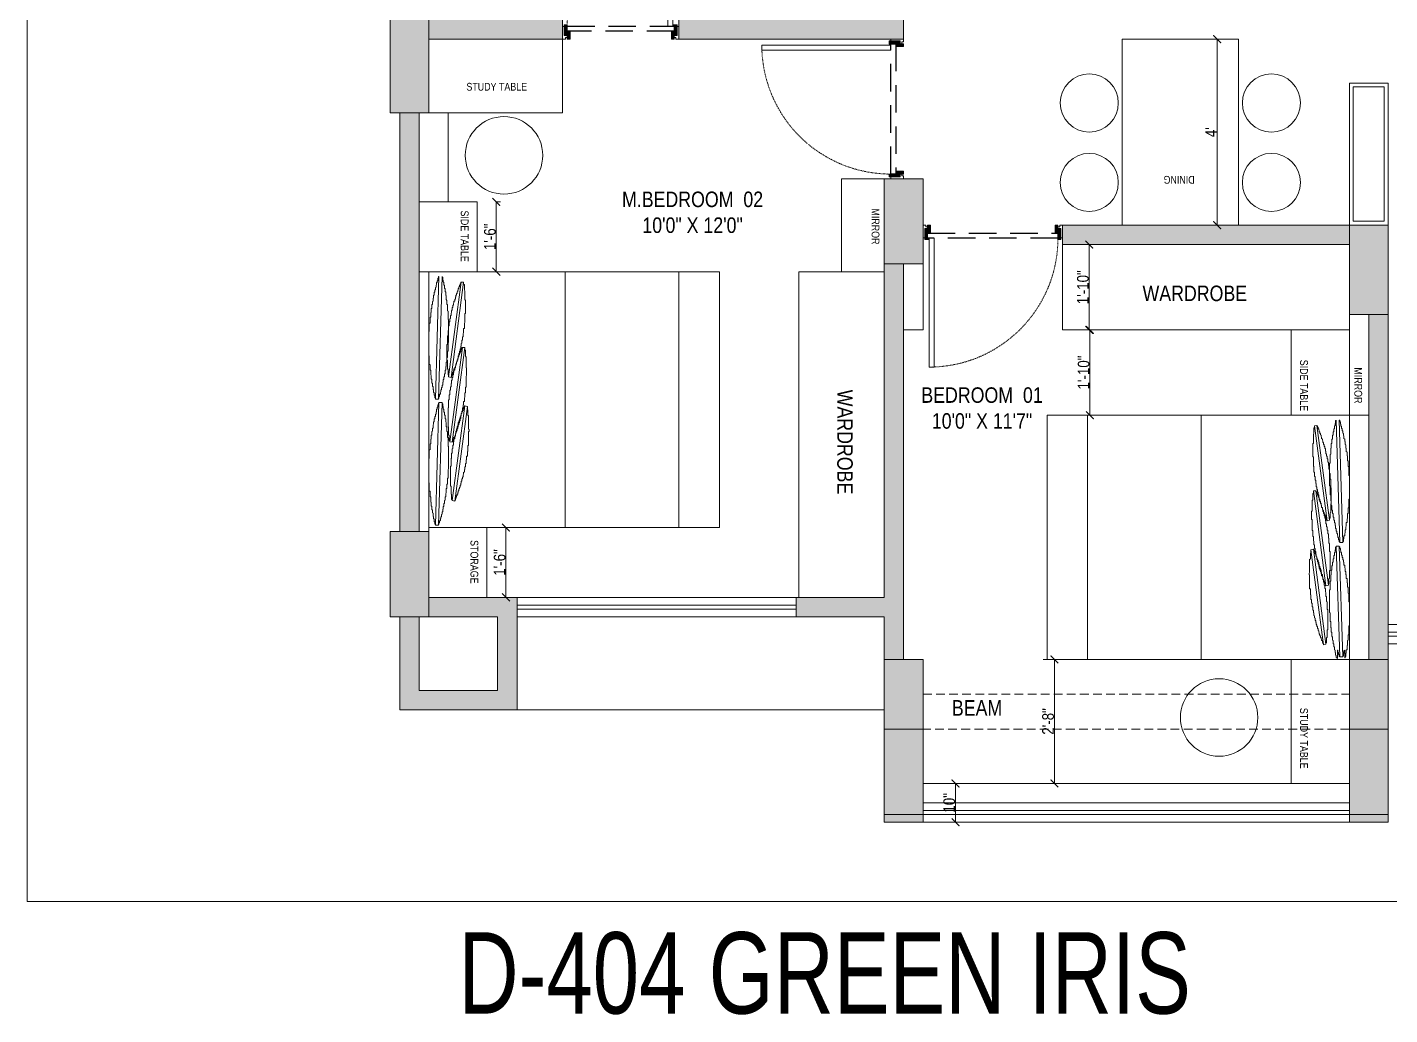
# Model space of a CAD drawing. Header units: inches. Extents: x 5190 to 13977, y 21300 to 43633.
# Drawn here: x 7759.5 to 8111, y 21648.8 to 21903.5 of the extents above; entities that cross this region are included whole.
import ezdxf

# ---------------------------------------------------------------- set-up
doc = ezdxf.new("R2010")
doc.units = ezdxf.units.IN
doc.header["$LTSCALE"] = 3
doc.header["$MEASUREMENT"] = 0
for name, pattern in [('CENTER', [2, 1.25, -0.25, 0.25, -0.25]), ('DASHED2', [0.375, 0.25, -0.125]), ('DOT2', [0.125, 0, -0.125]), ('HIDDEN', [0.375, 0.25, -0.125])]:
    doc.linetypes.add(name, pattern=pattern)
for name, color, linetype, lineweight in [('A_DOOR', 135, 'Continuous', 18), ('A_DOTTED LINE', 253, 'HIDDEN', 15), ('A_FURNITURE', 251, 'Continuous', 9), ('A_TEXT', 7, 'Continuous', 18), ('A_WALL HATCH', 8, 'Continuous', 15), ('FUR', 47, 'Continuous', 15), ('GLINE', 7, 'Continuous', 20), ('tex', 7, 'Continuous', 20)]:
    doc.layers.add(name, color=color, linetype=linetype, lineweight=lineweight)
doc.styles.add('ARIAL', font='ARIALN.TTF')
doc.styles.add('style1', font='swisscl.ttf', dxfattribs={"height": 4})
doc.dimstyles.get("Standard").update_dxf_attribs({"dimtxt": 3, "dimasz": 2, "dimexe": 0.18, "dimexo": 6, "dimgap": 0.09, "dimtad": 1, "dimdec": 1, "dimzin": 0, "dimdsep": 46, "dimlunit": 4, "dimtxsty": 'ARIAL', "dimblk": 'ARCHTICK', "dimcen": 0.09, "dimclrd": 251, "dimclre": 251, "dimadec": 0, "dimazin": 0, "dimtfac": 1, "dimtdec": 1, "dimtofl": 0, "dimtmove": 0, "dimatfit": 3, "dimfxl": 1, "dimtolj": 1, "dimtzin": 0, "dimlwd": 20, "dimlwe": 20, "dimarcsym": 0})

# ---------------------------------------------------------------- blocks, each defined once
blk = doc.blocks.new('A$C40209d2d')
at = {"layer": 'A_FURNITURE', "linetype": 'Continuous', "lineweight": 5}
for points in [[(0, 0), (0, 66), (75, 66), (75, 0)], [(39.8, 0), (39.8, 66), (10.46, 66), (10.46, 0)]]:
    blk.add_lwpolyline(points, close=True, dxfattribs=at)
for points in [[(70.03, 51.95), (70.03, 53.16), (70.21, 53.34), (70.21, 54.74), (70.33, 54.86), (70.33, 55.95), (70.51, 55.95), (70.51, 57.04), (70.63, 57.22), (70.63, 58.01), (70.82, 58.13), (70.82, 58.92), (71, 59.04), (71, 59.71), (71.12, 59.83), (71.12, 60.5), (71.3, 60.62), (71.3, 61.22), (71.42, 61.22), (71.42, 61.89), (71.6, 62.01), (71.6, 62.5), (71.73, 62.62), (71.73, 63.1), (71.91, 63.28), (71.91, 63.64), (72.03, 63.64), (72.03, 64.12), (72.21, 64.3), (72.21, 64.73), (72.39, 64.73), (72.39, 65.21), (72.51, 65.33)], [(71.6, 33.76), (72.51, 65.33), (73.3, 65.33)], [(73.3, 65.33), (72.39, 33.76), (72.39, 33.76)], [(73.3, 65.33), (73.3, 65.21), (73.48, 65.03), (73.48, 64.61), (73.61, 64.42), (73.61, 63.82), (73.79, 63.64), (73.79, 63.1), (73.91, 63.1), (73.91, 62.31), (74.09, 62.19), (74.09, 61.4), (74.21, 61.4), (74.21, 60.5), (74.39, 60.5), (74.39, 59.4), (74.51, 59.4), (74.51, 58.13), (74.7, 58.01), (74.7, 56.62), (74.88, 56.62), (74.88, 54.43), (75, 54.25), (75, 48.19), (74.88, 48.19), (74.88, 47.28)], [(75, 66), (75, 0)], [(65.06, 34.73), (68.33, 59.22), (68.94, 59.04)], [(65.72, 50.67), (65.72, 50.98), (65.84, 50.98), (65.84, 51.64), (66.03, 51.76), (66.03, 52.25), (66.15, 52.37), (66.15, 52.86), (66.33, 53.04), (66.33, 53.46), (66.45, 53.46), (66.45, 53.95), (66.63, 54.13), (66.63, 54.55), (66.75, 54.55), (66.75, 55.04), (66.94, 55.04), (66.94, 55.52), (67.12, 55.65), (67.12, 55.95), (67.24, 56.13), (67.24, 56.43), (67.42, 56.62), (67.42, 56.92), (67.54, 56.92), (67.54, 57.34), (67.72, 57.34), (67.72, 57.65), (67.85, 57.83), (67.85, 58.13), (68.03, 58.13), (68.03, 58.62), (68.15, 58.62), (68.15, 58.92), (68.33, 58.92), (68.33, 59.22)], [(68.33, 43.09), (68.33, 42.49), (68.15, 42.31), (68.15, 41.7), (68.03, 41.7), (68.03, 41.09), (67.85, 41.09), (67.85, 40.61), (67.72, 40.43), (67.72, 40), (67.54, 39.82), (67.54, 39.52), (67.42, 39.34), (67.42, 38.91), (67.24, 38.91), (67.24, 38.43), (67.12, 38.43), (67.12, 37.94), (66.94, 37.94), (66.94, 37.52), (66.75, 37.33), (66.75, 37.03), (66.63, 37.03), (66.63, 36.55), (66.45, 36.55), (66.45, 36.24), (66.33, 36.12), (66.33, 35.76), (66.15, 35.76), (66.15, 35.33), (66.03, 35.33), (66.03, 35.03), (65.84, 34.85), (65.84, 34.55), (65.72, 34.55), (68.94, 59.04)], [(68.94, 59.04), (68.94, 58.74), (69.12, 58.74), (69.12, 57.34), (69.24, 57.34), (69.24, 55.34), (69.42, 55.34), (69.42, 50.25), (69.24, 50.07), (69.24, 48.19), (69.12, 48.07), (69.12, 46.79), (68.94, 46.79), (68.94, 45.7), (68.82, 45.58), (68.82, 44.79), (68.63, 44.61), (68.63, 43.88), (68.51, 43.88), (68.51, 43.09), (68.33, 43.09)], [(65.06, 34.73), (65.06, 35.46), (64.94, 35.64), (64.94, 37.03), (64.75, 37.21), (64.75, 40.61), (64.63, 40.73), (64.63, 41.22), (64.75, 41.22), (64.75, 44.79), (64.94, 44.79), (64.94, 46.37), (65.06, 46.37), (65.06, 47.58), (65.24, 47.58), (65.24, 48.49), (65.36, 48.49), (65.36, 49.46), (65.54, 49.46), (65.54, 50.25), (65.72, 50.37), (65.72, 50.67)], [(71.6, 33.76), (71.6, 34.06), (71.42, 34.06), (71.42, 34.73), (71.3, 34.85), (71.3, 35.46), (71.12, 35.46), (71.12, 36.24), (71, 36.24), (71, 37.03), (70.82, 37.03), (70.82, 37.94), (70.63, 37.94), (70.63, 38.73), (70.51, 38.91), (70.51, 40), (70.33, 40), (70.33, 41.22), (70.21, 41.22), (70.21, 42.79), (70.03, 42.79), (70.03, 44.97), (69.91, 45.1), (69.91, 50.86), (70.03, 50.98), (70.03, 51.95)], [(74.88, 47.28), (74.88, 46), (74.7, 45.88), (74.7, 44.49), (74.51, 44.31), (74.51, 43.22), (74.39, 43.22), (74.39, 42.12), (74.21, 42.12), (74.21, 41.22), (74.09, 41.09), (74.09, 40.31), (73.91, 40.31), (73.91, 39.52), (73.79, 39.34), (73.79, 38.73), (73.61, 38.73), (73.61, 37.94), (73.48, 37.94), (73.48, 37.33), (73.3, 37.33), (73.3, 36.73), (73.12, 36.73), (73.12, 36.12), (73, 36.12), (73, 35.46), (72.82, 35.46), (72.82, 35.03), (72.7, 34.85), (72.7, 34.36), (72.51, 34.36), (72.51, 33.94), (72.39, 33.94), (72.39, 33.76)], [(65.72, 19.51), (68.94, 44), (69.6, 43.88)], [(66.33, 35.64), (66.33, 35.94), (66.45, 35.94), (66.45, 36.55), (66.63, 36.55), (66.63, 37.21), (66.75, 37.33), (66.75, 37.82), (66.94, 37.94), (66.94, 38.43), (67.12, 38.43), (67.12, 38.91), (67.24, 39.03), (67.24, 39.52), (67.42, 39.52), (67.42, 40), (67.54, 40), (67.54, 40.43), (67.72, 40.43), (67.72, 40.91), (67.85, 41.09), (67.85, 41.4), (68.03, 41.4), (68.03, 41.82), (68.15, 41.82), (68.15, 42.31), (68.33, 42.31), (68.33, 42.61), (68.51, 42.79), (68.51, 43.09), (68.63, 43.09), (68.63, 43.4), (68.82, 43.52), (68.82, 43.7), (68.94, 43.88), (68.94, 44)], [(68.94, 27.88), (68.94, 27.27), (68.82, 27.27), (68.82, 26.6), (68.63, 26.6), (68.63, 26), (68.51, 26), (68.51, 25.39), (68.33, 25.39), (68.33, 24.91), (68.15, 24.78), (68.15, 24.3), (68.03, 24.3), (68.03, 23.81), (67.85, 23.81), (67.85, 23.21), (67.72, 23.21), (67.72, 22.91), (67.54, 22.72), (67.54, 22.42), (67.42, 22.3), (67.42, 22), (67.24, 21.81), (67.24, 21.51), (67.12, 21.33), (67.12, 21.03), (66.94, 21.03), (66.94, 20.72), (66.75, 20.6), (66.75, 20.24), (66.63, 20.12), (66.63, 19.93), (66.45, 19.81), (66.45, 19.51), (66.33, 19.51), (69.6, 43.88)], [(69.6, 43.88), (69.6, 43.52), (69.73, 43.52), (69.73, 42.12), (69.91, 42.12), (69.91, 40.12), (70.03, 40), (70.03, 35.15), (69.91, 35.15), (69.91, 33.15), (69.73, 32.97), (69.73, 31.76), (69.6, 31.76), (69.6, 30.67), (69.42, 30.48), (69.42, 29.76), (69.24, 29.57), (69.24, 28.79), (69.12, 28.79), (69.12, 28), (68.94, 28), (68.94, 27.88)], [(65.72, 19.51), (65.72, 20.24), (65.54, 20.24), (65.54, 21.81), (65.36, 22), (65.36, 24.78), (65.24, 24.78), (65.24, 26.79), (65.36, 26.97), (65.36, 29.76), (65.54, 29.76), (65.54, 31.27), (65.72, 31.27), (65.72, 32.36), (65.84, 32.55), (65.84, 33.45), (66.03, 33.45), (66.03, 34.36), (66.15, 34.36), (66.15, 35.15), (66.33, 35.15), (66.33, 35.64)], [(65.06, 34.73), (65.72, 34.55), (65.72, 34.55)], [(70.03, 19.33), (70.03, 20.42), (70.21, 20.6), (70.21, 22.12), (70.33, 22.12), (70.33, 23.21), (70.51, 23.39), (70.51, 24.48), (70.63, 24.48), (70.63, 25.39), (70.82, 25.39), (70.82, 26.3), (71, 26.3), (71, 27.09), (71.12, 27.09), (71.12, 27.69), (71.3, 27.88), (71.3, 28.48), (71.42, 28.48), (71.42, 29.27), (71.6, 29.27), (71.6, 29.88), (71.73, 29.88), (71.73, 30.48), (71.91, 30.48), (71.91, 30.97), (72.03, 31.15), (72.03, 31.58), (72.21, 31.58), (72.21, 32.06), (72.39, 32.24), (72.39, 32.67), (72.51, 32.67), (72.51, 32.85)], [(71.6, 33.76), (72.39, 33.76)], [(71.6, 1.27), (72.51, 32.85), (73.3, 32.85)], [(73.3, 32.85), (72.39, 1.27), (72.39, 1.27)], [(73.3, 32.85), (73.3, 32.55), (73.48, 32.55), (73.48, 31.88), (73.61, 31.88), (73.61, 31.15), (73.79, 31.15), (73.79, 30.48), (73.91, 30.36), (73.91, 29.57), (74.09, 29.57), (74.09, 28.79), (74.21, 28.67), (74.21, 27.69), (74.39, 27.69), (74.39, 26.79), (74.51, 26.6), (74.51, 25.39), (74.7, 25.39), (74.7, 24), (74.88, 23.81), (74.88, 21.69), (75, 21.69), (75, 15.63), (74.88, 15.45), (74.88, 14.66)], [(66.03, 2.72), (69.24, 27.27), (69.91, 27.09)], [(66.63, 18.72), (66.63, 19.21), (66.75, 19.21), (66.75, 19.81), (66.94, 19.93), (66.94, 20.42), (67.12, 20.6), (67.12, 21.03), (67.24, 21.21), (67.24, 21.69), (67.42, 21.69), (67.42, 22.12), (67.54, 22.3), (67.54, 22.72), (67.72, 22.72), (67.72, 23.21), (67.85, 23.21), (67.85, 23.69), (68.03, 23.81), (68.03, 24.12), (68.15, 24.3), (68.15, 24.6), (68.33, 24.6), (68.33, 25.09), (68.51, 25.09), (68.51, 25.57), (68.63, 25.57), (68.63, 25.88), (68.82, 25.88), (68.82, 26.3), (68.94, 26.3), (68.94, 26.6), (69.12, 26.79), (69.12, 27.09), (69.24, 27.09), (69.24, 27.27)], [(69.24, 11.08), (69.24, 10.66), (69.12, 10.48), (69.12, 10.05), (68.94, 9.87), (68.94, 9.26), (68.82, 9.26), (68.82, 8.6), (68.63, 8.6), (68.63, 8.17), (68.51, 7.99), (68.51, 7.57), (68.33, 7.57), (68.33, 7.08), (68.15, 7.08), (68.15, 6.6), (68.03, 6.47), (68.03, 6.17), (67.85, 5.99), (67.85, 5.69), (67.72, 5.5), (67.72, 5.2), (67.54, 5.08), (67.54, 4.72), (67.42, 4.72), (67.42, 4.29), (67.24, 4.29), (67.24, 3.99), (67.12, 3.81), (67.12, 3.5), (66.94, 3.5), (66.94, 3.2), (66.75, 3.02), (66.75, 2.72), (66.63, 2.72), (66.63, 2.67), (69.91, 27.09)], [(69.91, 27.09), (69.91, 26.6), (70.03, 26.6), (70.03, 25.21), (70.21, 25.09), (70.21, 22.91), (70.33, 22.72), (70.33, 18.84), (70.21, 18.72), (70.21, 16.54), (70.03, 16.54), (70.03, 15.14), (69.91, 14.96), (69.91, 13.93), (69.73, 13.93), (69.73, 12.96), (69.6, 12.96), (69.6, 12.17), (69.42, 12.05), (69.42, 11.26), (69.24, 11.26), (69.24, 11.08)], [(66.03, 2.72), (66.03, 3.2), (65.84, 3.32), (65.84, 4.72), (65.72, 4.9), (65.72, 7.2), (65.54, 7.38), (65.54, 10.78), (65.72, 10.78), (65.72, 13.14), (65.84, 13.27), (65.84, 14.66), (66.03, 14.66), (66.03, 15.75), (66.15, 15.93), (66.15, 16.72), (66.33, 16.84), (66.33, 17.63), (66.45, 17.63), (66.45, 18.42), (66.63, 18.54), (66.63, 18.72)], [(65.72, 19.51), (66.33, 19.51), (66.33, 19.51)], [(71.6, 1.27), (71.6, 1.39), (71.42, 1.39), (71.42, 2.18), (71.3, 2.18), (71.3, 2.72), (71.12, 2.72), (71.12, 3.5), (71, 3.5), (71, 4.29), (70.82, 4.29), (70.82, 5.2), (70.63, 5.2), (70.63, 6.17), (70.51, 6.17), (70.51, 7.2), (70.33, 7.38), (70.33, 8.48), (70.21, 8.48), (70.21, 10.05), (70.03, 10.17), (70.03, 12.36), (69.91, 12.36), (69.91, 18.24), (70.03, 18.24), (70.03, 19.33)], [(74.88, 14.66), (74.88, 13.27), (74.7, 13.27), (74.7, 11.75), (74.51, 11.75), (74.51, 10.48), (74.39, 10.48), (74.39, 9.57), (74.21, 9.38), (74.21, 8.48), (74.09, 8.48), (74.09, 7.69), (73.91, 7.57), (73.91, 6.78), (73.79, 6.78), (73.79, 6.17), (73.61, 5.99), (73.61, 5.38), (73.48, 5.2), (73.48, 4.72), (73.3, 4.6), (73.3, 4.11), (73.12, 3.99), (73.12, 3.5), (73, 3.32), (73, 2.9), (72.82, 2.72), (72.82, 2.36), (72.7, 2.36), (72.7, 1.7), (72.51, 1.7), (72.51, 1.27), (72.39, 1.27)], [(66.03, 2.72), (66.63, 2.67), (66.63, 2.67)]]:
    blk.add_lwpolyline(points, dxfattribs=at)
blk = doc.blocks.new('*U32')
at = {"layer": 'A_DOOR'}
h = blk.add_hatch(color=254, dxfattribs=at)
h.paths.add_polyline_path([(32, 0), (52, 0), (52, -55), (32, -55)])
h.paths.add_polyline_path([(12, -24), (32, -24), (32, -100), (12, -100)])
h = blk.add_hatch(color=254, dxfattribs=at)
h.paths.add_polyline_path([(775.7, 0), (755.7, 0), (755.7, -55), (775.7, -55)])
h.paths.add_polyline_path([(795.7, -24), (775.7, -24), (775.7, -100), (795.7, -100)])
at = {"layer": 'A_DOOR', "color": 253}
for points in [[(12, -88), (0, -88), (0, 0), (20, 0), (20, -12), (32, -12), (32, -24), (12, -24)], [(795.7, -88), (807.7, -88), (807.7, 0), (787.7, 0), (787.7, -12), (775.7, -12), (775.7, -24), (795.7, -24)]]:
    blk.add_lwpolyline(points, close=True, dxfattribs=at)
at = {"layer": 'A_DOOR'}
for points in [[(32, 0), (52, 0), (52, -55), (32, -55)], [(775.7, 0), (755.7, 0), (755.7, -55), (775.7, -55)], [(12, -24), (32, -24), (32, -100), (12, -100)], [(42, -90), (77, -90), (77, -824.2), (42, -824.2)], [(795.7, -24), (775.7, -24), (775.7, -100), (795.7, -100)]]:
    blk.add_lwpolyline(points, close=True, dxfattribs=at)
at = {"layer": 'A_DOOR', "color": 33, "linetype": 'DASHED2', "lineweight": 25, "ltscale": 255}
blk.add_lwpolyline([(32, -90), (32, -55), (775.7, -55), (775.7, -90)], close=True, dxfattribs=at)
at = {"layer": 'A_DOOR', "color": 253}
for radius in [5, 2]:
    blk.add_circle((37, -95), radius, dxfattribs=at)
at = {"layer": 'A_DOOR', "color": 33, "linetype": 'DOT2', "lineweight": 13, "ltscale": 10}
blk.add_arc((42, -90), 733.7, 270, 0, dxfattribs=at)
blk = doc.blocks.new('*U33')
at = {"layer": 'A_DOOR'}
h = blk.add_hatch(color=254, dxfattribs=at)
h.paths.add_polyline_path([(32, 0), (52, 0), (52, -55), (32, -55)])
h.paths.add_polyline_path([(12, -24), (32, -24), (32, -100), (12, -100)])
h = blk.add_hatch(color=254, dxfattribs=at)
h.paths.add_polyline_path([(937.2, 0), (917.2, 0), (917.2, -55), (937.2, -55)])
h.paths.add_polyline_path([(957.2, -24), (937.2, -24), (937.2, -100), (957.2, -100)])
at = {"layer": 'A_DOOR', "color": 253}
for points in [[(12, -88), (0, -88), (0, 0), (20, 0), (20, -12), (32, -12), (32, -24), (12, -24)], [(957.2, -88), (969.2, -88), (969.2, 0), (949.2, 0), (949.2, -12), (937.2, -12), (937.2, -24), (957.2, -24)]]:
    blk.add_lwpolyline(points, close=True, dxfattribs=at)
at = {"layer": 'A_DOOR'}
for points in [[(32, 0), (52, 0), (52, -55), (32, -55)], [(937.2, 0), (917.2, 0), (917.2, -55), (937.2, -55)], [(12, -24), (32, -24), (32, -100), (12, -100)], [(42, -90), (77, -90), (77, -985.8), (42, -985.8)], [(957.2, -24), (937.2, -24), (937.2, -100), (957.2, -100)]]:
    blk.add_lwpolyline(points, close=True, dxfattribs=at)
at = {"layer": 'A_DOOR', "color": 33, "linetype": 'DASHED2', "lineweight": 25, "ltscale": 255}
blk.add_lwpolyline([(32, -90), (32, -55), (937.2, -55), (937.2, -90)], close=True, dxfattribs=at)
at = {"layer": 'A_DOOR', "color": 253}
for radius in [5, 2]:
    blk.add_circle((37, -95), radius, dxfattribs=at)
at = {"layer": 'A_DOOR', "color": 33, "linetype": 'DOT2', "lineweight": 13, "ltscale": 10}
blk.add_arc((42, -90), 895.2, 270, 0, dxfattribs=at)
blk = doc.blocks.new('_ArchTick')
at = {"color": 0, "linetype": 'ByBlock', "const_width": 0.15}
blk.add_lwpolyline([(-0.5, -0.5), (0.5, 0.5)], dxfattribs=at)
blk = doc.blocks.new('*D51')
at = {"layer": 'Defpoints', "color": 0, "ltscale": 3, "transparency": 16777216}
for p in [(8066.5, 21900.48), (8072, 21900.48), (8072, 21852.48)]:
    blk.add_point(p, dxfattribs=at)
at = {"layer": 'GLINE', "color": 251, "linetype": 'CENTER', "lineweight": 20, "ltscale": 3, "transparency": 16777216}
for p, q in [((8066, 21900.48), (8066.32, 21900.48)), ((8066, 21852.48), (8066.32, 21852.48))]:
    blk.add_line(p, q, dxfattribs=at)
at = {"layer": 'GLINE', "color": 251, "lineweight": 20, "ltscale": 3, "transparency": 16777216}
blk.add_line((8066.5, 21852.48), (8066.5, 21900.48), dxfattribs=at)
at = {"layer": 'GLINE', "color": 251, "lineweight": 20, "ltscale": 3, "transparency": 16777216, "xscale": 2, "yscale": 2, "zscale": 2}
for p, rotation in [((8066.5, 21900.48), 90), ((8066.5, 21852.48), 270)]:
    blk.add_blockref('_ArchTick', p, dxfattribs=dict(at, rotation=rotation))
at = {"layer": 'GLINE', "color": 0, "ltscale": 3, "transparency": 16777216, "insert": (8064.91, 21876.48), "char_height": 3, "attachment_point": 5, "rotation": 90, "style": 'ARIAL'}
blk.add_mtext("\\A1;4'", dxfattribs=at)
blk = doc.blocks.new('*D54')
at = {"layer": 'Defpoints', "color": 0, "ltscale": 3, "transparency": 16777216}
for p in [(8026.61, 21847.48), (8033.5, 21847.48), (8026.61, 21825.48)]:
    blk.add_point(p, dxfattribs=at)
at = {"layer": 'GLINE', "color": 251, "linetype": 'CENTER', "lineweight": 20, "ltscale": 3, "transparency": 16777216}
for p, q in [((8032.61, 21847.48), (8033.68, 21847.48)), ((8032.61, 21825.48), (8033.68, 21825.48))]:
    blk.add_line(p, q, dxfattribs=at)
at = {"layer": 'GLINE', "color": 251, "lineweight": 20, "ltscale": 3, "transparency": 16777216}
blk.add_line((8033.5, 21825.48), (8033.5, 21847.48), dxfattribs=at)
at = {"layer": 'GLINE', "color": 251, "lineweight": 20, "ltscale": 3, "transparency": 16777216, "xscale": 2, "yscale": 2, "zscale": 2}
for p, rotation in [((8033.5, 21847.48), 90), ((8033.5, 21825.48), 270)]:
    blk.add_blockref('_ArchTick', p, dxfattribs=dict(at, rotation=rotation))
at = {"layer": 'GLINE', "color": 0, "ltscale": 3, "transparency": 16777216, "insert": (8031.88, 21836.48), "char_height": 3, "attachment_point": 5, "rotation": 90, "style": 'ARIAL'}
blk.add_mtext('\\A1;1\'-10"', dxfattribs=at)
blk = doc.blocks.new('*D55')
at = {"layer": 'Defpoints', "color": 0, "ltscale": 3, "transparency": 16777216}
for p in [(8027.61, 21740.48), (8024.5, 21708.48), (8027.61, 21708.48)]:
    blk.add_point(p, dxfattribs=at)
at = {"layer": 'GLINE', "color": 251, "linetype": 'CENTER', "lineweight": 20, "ltscale": 3, "transparency": 16777216}
for p, q in [((8021.61, 21740.48), (8024.32, 21740.48)), ((8021.61, 21708.48), (8024.32, 21708.48))]:
    blk.add_line(p, q, dxfattribs=at)
at = {"layer": 'GLINE', "color": 251, "lineweight": 20, "ltscale": 3, "transparency": 16777216}
blk.add_line((8024.5, 21740.48), (8024.5, 21708.48), dxfattribs=at)
at = {"layer": 'GLINE', "color": 251, "lineweight": 20, "ltscale": 3, "transparency": 16777216, "xscale": 2, "yscale": 2, "zscale": 2}
for p, rotation in [((8024.5, 21740.48), 90), ((8024.5, 21708.48), 270)]:
    blk.add_blockref('_ArchTick', p, dxfattribs=dict(at, rotation=rotation))
at = {"layer": 'GLINE', "color": 0, "ltscale": 3, "transparency": 16777216, "insert": (8022.88, 21724.48), "char_height": 3, "attachment_point": 5, "rotation": 90, "style": 'ARIAL'}
blk.add_mtext('\\A1;2\'-8"', dxfattribs=at)
blk = doc.blocks.new('*D56')
at = {"layer": 'Defpoints', "color": 0, "ltscale": 3, "transparency": 16777216}
for p in [(8033.68, 21825.48), (8033.68, 21803.48), (8033.68, 21803.48)]:
    blk.add_point(p, dxfattribs=at)
at = {"layer": 'GLINE', "color": 251, "lineweight": 20, "ltscale": 3, "transparency": 16777216}
blk.add_line((8033.68, 21825.48), (8033.68, 21803.48), dxfattribs=at)
at = {"layer": 'GLINE', "color": 251, "linetype": 'CENTER', "lineweight": 20, "ltscale": 3, "transparency": 16777216}
for p, q in [((8039.68, 21825.48), (8033.86, 21825.48)), ((8039.68, 21803.48), (8033.86, 21803.48))]:
    blk.add_line(p, q, dxfattribs=at)
at = {"layer": 'GLINE', "color": 251, "lineweight": 20, "ltscale": 3, "transparency": 16777216, "xscale": 2, "yscale": 2, "zscale": 2}
for p, rotation in [((8033.68, 21825.48), 90), ((8033.68, 21803.48), 270)]:
    blk.add_blockref('_ArchTick', p, dxfattribs=dict(at, rotation=rotation))
at = {"layer": 'GLINE', "color": 0, "ltscale": 3, "transparency": 16777216, "insert": (8032.06, 21814.48), "char_height": 3, "attachment_point": 5, "rotation": 90, "style": 'ARIAL'}
blk.add_mtext('\\A1;1\'-10"', dxfattribs=at)
blk = doc.blocks.new('*D57')
at = {"layer": 'Defpoints', "color": 0, "ltscale": 3, "transparency": 16777216}
for p in [(7990.61, 21708.48), (7990.61, 21698.48), (7999, 21698.48)]:
    blk.add_point(p, dxfattribs=at)
at = {"layer": 'GLINE', "color": 251, "linetype": 'CENTER', "lineweight": 20, "ltscale": 3, "transparency": 16777216}
for p, q in [((7996.61, 21708.48), (7999.18, 21708.48)), ((7996.61, 21698.48), (7999.18, 21698.48))]:
    blk.add_line(p, q, dxfattribs=at)
at = {"layer": 'GLINE', "color": 251, "lineweight": 20, "ltscale": 3, "transparency": 16777216}
blk.add_line((7999, 21708.48), (7999, 21698.48), dxfattribs=at)
at = {"layer": 'GLINE', "color": 251, "lineweight": 20, "ltscale": 3, "transparency": 16777216, "xscale": 2, "yscale": 2, "zscale": 2}
for p, rotation in [((7999, 21708.48), 90), ((7999, 21698.48), 270)]:
    blk.add_blockref('_ArchTick', p, dxfattribs=dict(at, rotation=rotation))
at = {"layer": 'GLINE', "color": 0, "ltscale": 3, "transparency": 16777216, "insert": (7997.38, 21703.48), "char_height": 3, "attachment_point": 5, "rotation": 90, "style": 'ARIAL'}
blk.add_mtext('\\A1;10"', dxfattribs=at)
blk = doc.blocks.new('A$Cb6b440c4')
at = {"layer": 'A_FURNITURE', "linetype": 'Continuous', "lineweight": 5}
for points in [[(0, 63), (0, 0), (78, 0), (78, 63)], [(39.8, 63), (39.8, 0), (10.46, 0), (10.46, 63)]]:
    blk.add_lwpolyline(points, close=True, dxfattribs=at)
for points in [[(69.03, 60.28), (69.03, 59.8), (68.84, 59.68), (68.84, 58.28), (68.72, 58.1), (68.72, 55.8), (68.54, 55.62), (68.54, 52.22), (68.72, 52.22), (68.72, 49.86), (68.84, 49.73), (68.84, 48.34), (69.03, 48.34), (69.03, 47.25), (69.15, 47.07), (69.15, 46.28), (69.33, 46.16), (69.33, 45.37), (69.45, 45.37), (69.45, 44.58), (69.63, 44.46), (69.63, 44.28)], [(69.03, 60.28), (69.63, 60.33), (69.63, 60.33)], [(69.03, 60.28), (72.24, 35.73), (72.91, 35.91)], [(72.24, 51.92), (72.24, 52.34), (72.12, 52.52), (72.12, 52.95), (71.94, 53.13), (71.94, 53.74), (71.82, 53.74), (71.82, 54.4), (71.63, 54.4), (71.63, 54.83), (71.51, 55.01), (71.51, 55.43), (71.33, 55.43), (71.33, 55.92), (71.15, 55.92), (71.15, 56.4), (71.03, 56.53), (71.03, 56.83), (70.85, 57.01), (70.85, 57.31), (70.72, 57.5), (70.72, 57.8), (70.54, 57.92), (70.54, 58.28), (70.42, 58.28), (70.42, 58.71), (70.24, 58.71), (70.24, 59.01), (70.12, 59.19), (70.12, 59.5), (69.94, 59.5), (69.94, 59.8), (69.75, 59.98), (69.75, 60.28), (69.63, 60.28), (69.63, 60.33), (72.91, 35.91)], [(74.6, 61.73), (74.6, 61.61), (74.42, 61.61), (74.42, 60.82), (74.3, 60.82), (74.3, 60.28), (74.12, 60.28), (74.12, 59.5), (74, 59.5), (74, 58.71), (73.82, 58.71), (73.82, 57.8), (73.63, 57.8), (73.63, 56.83), (73.51, 56.83), (73.51, 55.8), (73.33, 55.62), (73.33, 54.52), (73.21, 54.52), (73.21, 52.95), (73.03, 52.83), (73.03, 50.64), (72.91, 50.64), (72.91, 44.76), (73.03, 44.76), (73.03, 43.67)], [(74.6, 61.73), (75.51, 30.15), (76.3, 30.15)], [(77.88, 48.34), (77.88, 49.73), (77.7, 49.73), (77.7, 51.25), (77.51, 51.25), (77.51, 52.52), (77.39, 52.52), (77.39, 53.43), (77.21, 53.62), (77.21, 54.52), (77.09, 54.52), (77.09, 55.31), (76.91, 55.43), (76.91, 56.22), (76.79, 56.22), (76.79, 56.83), (76.61, 57.01), (76.61, 57.62), (76.48, 57.8), (76.48, 58.28), (76.3, 58.4), (76.3, 58.89), (76.12, 59.01), (76.12, 59.5), (76, 59.68), (76, 60.1), (75.82, 60.28), (75.82, 60.64), (75.7, 60.64), (75.7, 61.3), (75.51, 61.3), (75.51, 61.73), (75.39, 61.73)], [(76.3, 30.15), (75.39, 61.73), (75.39, 61.73)], [(78, 0), (78, 63)], [(72.91, 35.91), (72.91, 36.4), (73.03, 36.4), (73.03, 37.79), (73.21, 37.91), (73.21, 40.09), (73.33, 40.28), (73.33, 44.16), (73.21, 44.28), (73.21, 46.46), (73.03, 46.46), (73.03, 47.86), (72.91, 48.04), (72.91, 49.07), (72.73, 49.07), (72.73, 50.04), (72.6, 50.04), (72.6, 50.83), (72.42, 50.95), (72.42, 51.74), (72.24, 51.74), (72.24, 51.92)], [(76.3, 30.15), (76.3, 30.45), (76.48, 30.45), (76.48, 31.12), (76.61, 31.12), (76.61, 31.85), (76.79, 31.85), (76.79, 32.52), (76.91, 32.64), (76.91, 33.43), (77.09, 33.43), (77.09, 34.21), (77.21, 34.34), (77.21, 35.31), (77.39, 35.31), (77.39, 36.21), (77.51, 36.4), (77.51, 37.61), (77.7, 37.61), (77.7, 39), (77.88, 39.19), (77.88, 41.31), (78, 41.31), (78, 47.37), (77.88, 47.55), (77.88, 48.34)], [(68.72, 43.49), (68.72, 42.76), (68.54, 42.76), (68.54, 41.19), (68.36, 41), (68.36, 38.22), (68.24, 38.22), (68.24, 36.21), (68.36, 36.03), (68.36, 33.24), (68.54, 33.24), (68.54, 31.73), (68.72, 31.73), (68.72, 30.64), (68.84, 30.45), (68.84, 29.55), (69.03, 29.55), (69.03, 28.64), (69.15, 28.64), (69.15, 27.85), (69.33, 27.85), (69.33, 27.36)], [(68.72, 43.49), (71.94, 19), (72.6, 19.12)], [(68.72, 43.49), (69.33, 43.49), (69.33, 43.49)], [(71.94, 35.12), (71.94, 35.73), (71.82, 35.73), (71.82, 36.4), (71.63, 36.4), (71.63, 37), (71.51, 37), (71.51, 37.61), (71.33, 37.61), (71.33, 38.09), (71.15, 38.22), (71.15, 38.7), (71.03, 38.7), (71.03, 39.19), (70.85, 39.19), (70.85, 39.79), (70.72, 39.79), (70.72, 40.09), (70.54, 40.28), (70.54, 40.58), (70.42, 40.7), (70.42, 41), (70.24, 41.19), (70.24, 41.49), (70.12, 41.67), (70.12, 41.97), (69.94, 41.97), (69.94, 42.28), (69.75, 42.4), (69.75, 42.76), (69.63, 42.88), (69.63, 43.07), (69.45, 43.19), (69.45, 43.49), (69.33, 43.49), (72.6, 19.12)], [(69.63, 44.28), (69.63, 43.79), (69.75, 43.79), (69.75, 43.19), (69.94, 43.07), (69.94, 42.58), (70.12, 42.4), (70.12, 41.97), (70.24, 41.79), (70.24, 41.31), (70.42, 41.31), (70.42, 40.88), (70.54, 40.7), (70.54, 40.28), (70.72, 40.28), (70.72, 39.79), (70.85, 39.79), (70.85, 39.31), (71.03, 39.19), (71.03, 38.88), (71.15, 38.7), (71.15, 38.4), (71.33, 38.4), (71.33, 37.91), (71.51, 37.91), (71.51, 37.43), (71.63, 37.43), (71.63, 37.12), (71.82, 37.12), (71.82, 36.7), (71.94, 36.7), (71.94, 36.4), (72.12, 36.21), (72.12, 35.91), (72.24, 35.91), (72.24, 35.73)], [(73.03, 43.67), (73.03, 42.58), (73.21, 42.4), (73.21, 40.88), (73.33, 40.88), (73.33, 39.79), (73.51, 39.61), (73.51, 38.52), (73.63, 38.52), (73.63, 37.61), (73.82, 37.61), (73.82, 36.7), (74, 36.7), (74, 35.91), (74.12, 35.91), (74.12, 35.31), (74.3, 35.12), (74.3, 34.52), (74.42, 34.52), (74.42, 33.73), (74.6, 33.73), (74.6, 33.12), (74.73, 33.12), (74.73, 32.52), (74.91, 32.52), (74.91, 32.03), (75.03, 31.85), (75.03, 31.42), (75.21, 31.42), (75.21, 30.94), (75.39, 30.76), (75.39, 30.33), (75.51, 30.33), (75.51, 30.15)], [(72.6, 19.12), (72.6, 19.48), (72.73, 19.48), (72.73, 20.88), (72.91, 20.88), (72.91, 22.88), (73.03, 23), (73.03, 27.85), (72.91, 27.85), (72.91, 29.85), (72.73, 30.03), (72.73, 31.24), (72.6, 31.24), (72.6, 32.33), (72.42, 32.52), (72.42, 33.24), (72.24, 33.43), (72.24, 34.21), (72.12, 34.21), (72.12, 35), (71.94, 35), (71.94, 35.12)], [(68.06, 28.27), (68.06, 27.54), (67.94, 27.36), (67.94, 25.97), (67.75, 25.79), (67.75, 22.39), (67.63, 22.27), (67.63, 21.78), (67.75, 21.78), (67.75, 18.21), (67.94, 18.21), (67.94, 16.63), (68.06, 16.63), (68.06, 15.42), (68.24, 15.42), (68.24, 14.51), (68.36, 14.51), (68.36, 13.54), (68.54, 13.54), (68.54, 12.75), (68.72, 12.63), (68.72, 12.33)], [(68.06, 28.27), (68.72, 28.45), (68.72, 28.45)], [(68.06, 28.27), (71.33, 3.78), (71.94, 3.96)], [(71.33, 19.91), (71.33, 20.51), (71.15, 20.69), (71.15, 21.3), (71.03, 21.3), (71.03, 21.91), (70.85, 21.91), (70.85, 22.39), (70.72, 22.57), (70.72, 23), (70.54, 23.18), (70.54, 23.48), (70.42, 23.66), (70.42, 24.09), (70.24, 24.09), (70.24, 24.57), (70.12, 24.57), (70.12, 25.06), (69.94, 25.06), (69.94, 25.48), (69.75, 25.67), (69.75, 25.97), (69.63, 25.97), (69.63, 26.45), (69.45, 26.45), (69.45, 26.76), (69.33, 26.88), (69.33, 27.24), (69.15, 27.24), (69.15, 27.67), (69.03, 27.67), (69.03, 27.97), (68.84, 28.15), (68.84, 28.45), (68.72, 28.45), (71.94, 3.96)], [(74.6, 29.24), (74.6, 28.94), (74.42, 28.94), (74.42, 28.27), (74.3, 28.15), (74.3, 27.54), (74.12, 27.54), (74.12, 26.76), (74, 26.76), (74, 25.97), (73.82, 25.97), (73.82, 25.06), (73.63, 25.06), (73.63, 24.27), (73.51, 24.09), (73.51, 23), (73.33, 23), (73.33, 21.78), (73.21, 21.78), (73.21, 20.21), (73.03, 20.21), (73.03, 18.03), (72.91, 17.9), (72.91, 12.14), (73.03, 12.02), (73.03, 11.05)], [(74.6, 29.24), (75.51, 0.67), (76.3, 0.67)], [(74.6, 29.24), (75.39, 29.24)], [(77.88, 15.72), (77.88, 17), (77.7, 17.12), (77.7, 18.51), (77.51, 18.69), (77.51, 19.78), (77.39, 19.78), (77.39, 20.88), (77.21, 20.88), (77.21, 21.78), (77.09, 21.91), (77.09, 22.69), (76.91, 22.69), (76.91, 23.48), (76.79, 23.66), (76.79, 24.27), (76.61, 24.27), (76.61, 25.06), (76.48, 25.06), (76.48, 25.67), (76.3, 25.67), (76.3, 26.27), (76.12, 26.27), (76.12, 26.88), (76, 26.88), (76, 27.54), (75.82, 27.54), (75.82, 27.97), (75.7, 28.15), (75.7, 28.64), (75.51, 28.64), (75.51, 29.06), (75.39, 29.06), (75.39, 29.24)], [(76.3, 0.67), (75.39, 29.24), (75.39, 29.24)], [(69.33, 27.36), (69.33, 27.06), (69.45, 27.06), (69.45, 26.45), (69.63, 26.45), (69.63, 25.79), (69.75, 25.67), (69.75, 25.18), (69.94, 25.06), (69.94, 24.57), (70.12, 24.57), (70.12, 24.09), (70.24, 23.97), (70.24, 23.48), (70.42, 23.48), (70.42, 23), (70.54, 23), (70.54, 22.57), (70.72, 22.57), (70.72, 22.09), (70.85, 21.91), (70.85, 21.6), (71.03, 21.6), (71.03, 21.18), (71.15, 21.18), (71.15, 20.69), (71.33, 20.69), (71.33, 20.39), (71.51, 20.21), (71.51, 19.91), (71.63, 19.91), (71.63, 19.6), (71.82, 19.48), (71.82, 19.3), (71.94, 19.12), (71.94, 19)], [(71.94, 3.96), (71.94, 4.26), (72.12, 4.26), (72.12, 5.66), (72.24, 5.66), (72.24, 7.66), (72.42, 7.66), (72.42, 12.75), (72.24, 12.93), (72.24, 14.81), (72.12, 14.93), (72.12, 16.21), (71.94, 16.21), (71.94, 17.3), (71.82, 17.42), (71.82, 18.21), (71.63, 18.39), (71.63, 19.12), (71.51, 19.12), (71.51, 19.91), (71.33, 19.91)], [(76.3, 0.67), (76.3, 0.79), (76.48, 0.97), (76.48, 1.39), (76.61, 1.58), (76.61, 2.18), (76.79, 2.36), (76.79, 0.4), (76.91, 0.4), (76.91, 0.69), (77.09, 0.81), (77.09, 1.6), (77.21, 1.6), (77.21, 2.5), (77.39, 2.5), (77.39, 3.6), (77.51, 3.6), (77.51, 4.87), (77.7, 4.99), (77.7, 6.38), (77.88, 6.38), (77.88, 8.57), (78, 8.75), (78, 14.81), (77.88, 14.81), (77.88, 15.72)], [(68.72, 12.33), (68.72, 12.02), (68.84, 12.02), (68.84, 11.36), (69.03, 11.24), (69.03, 10.75), (69.15, 10.63), (69.15, 10.14), (69.33, 9.96), (69.33, 9.54), (69.45, 9.54), (69.45, 9.05), (69.63, 8.87), (69.63, 8.45), (69.75, 8.45), (69.75, 7.96), (69.94, 7.96), (69.94, 7.48), (70.12, 7.35), (70.12, 7.05), (70.24, 6.87), (70.24, 6.57), (70.42, 6.38), (70.42, 6.08), (70.54, 6.08), (70.54, 5.66), (70.72, 5.66), (70.72, 5.35), (70.85, 5.17), (70.85, 4.87), (71.03, 4.87), (71.03, 4.38), (71.15, 4.38), (71.15, 4.08), (71.33, 4.08), (71.33, 3.78)], [(73.03, 11.05), (73.03, 9.84), (73.21, 9.66), (73.21, 8.26), (73.33, 8.14), (73.33, 7.05), (73.51, 7.05), (73.51, 5.96), (73.63, 5.78), (73.63, 4.99), (73.82, 4.87), (73.82, 4.08), (74, 3.96), (74, 3.29), (74.12, 3.17), (74.12, 2.5), (74.3, 2.38), (74.3, 1.78), (74.42, 1.78), (74.42, 1.11), (74.6, 0.99), (74.6, 0.5), (74.73, 0.38), (74.73, 0.4), (74.91, 0.22), (74.91, 2.36), (75.03, 2.36), (75.03, 1.88), (75.21, 1.7), (75.21, 1.27), (75.39, 1.27), (75.39, 0.79), (75.51, 0.67)]]:
    blk.add_lwpolyline(points, dxfattribs=at)
blk = doc.blocks.new('*D59')
at = {"layer": 'Defpoints', "color": 0, "ltscale": 3, "transparency": 16777216}
for p in [(7875.61, 21858.48), (7875.61, 21840.48), (7880.5, 21840.48)]:
    blk.add_point(p, dxfattribs=at)
at = {"layer": 'GLINE', "color": 251, "lineweight": 20, "ltscale": 3, "transparency": 16777216}
blk.add_line((7880.5, 21858.48), (7880.5, 21840.48), dxfattribs=at)
at = {"layer": 'GLINE', "color": 251, "linetype": 'CENTER', "lineweight": 20, "ltscale": 3, "transparency": 16777216}
for p, q in [((7881.61, 21858.48), (7880.68, 21858.48)), ((7881.61, 21840.48), (7880.68, 21840.48))]:
    blk.add_line(p, q, dxfattribs=at)
at = {"layer": 'GLINE', "color": 251, "lineweight": 20, "ltscale": 3, "transparency": 16777216, "xscale": 2, "yscale": 2, "zscale": 2}
for p, rotation in [((7880.5, 21858.48), 90), ((7880.5, 21840.48), 270)]:
    blk.add_blockref('_ArchTick', p, dxfattribs=dict(at, rotation=rotation))
at = {"layer": 'GLINE', "color": 0, "ltscale": 3, "transparency": 16777216, "insert": (7878.88, 21849.48), "char_height": 3, "attachment_point": 5, "rotation": 90, "style": 'ARIAL'}
blk.add_mtext('\\A1;1\'-6"', dxfattribs=at)
blk = doc.blocks.new('*D60')
at = {"layer": 'Defpoints', "color": 0, "ltscale": 3, "transparency": 16777216}
for p in [(7878.11, 21774.48), (7878.11, 21756.48), (7883, 21756.48)]:
    blk.add_point(p, dxfattribs=at)
at = {"layer": 'GLINE', "color": 251, "lineweight": 20, "ltscale": 3, "transparency": 16777216}
blk.add_line((7883, 21774.48), (7883, 21756.48), dxfattribs=at)
at = {"layer": 'GLINE', "color": 251, "linetype": 'CENTER', "lineweight": 20, "ltscale": 3, "transparency": 16777216}
for p, q in [((7884.11, 21774.48), (7883.18, 21774.48)), ((7884.11, 21756.48), (7883.18, 21756.48))]:
    blk.add_line(p, q, dxfattribs=at)
at = {"layer": 'GLINE', "color": 251, "lineweight": 20, "ltscale": 3, "transparency": 16777216, "xscale": 2, "yscale": 2, "zscale": 2}
for p, rotation in [((7883, 21774.48), 90), ((7883, 21756.48), 270)]:
    blk.add_blockref('_ArchTick', p, dxfattribs=dict(at, rotation=rotation))
at = {"layer": 'GLINE', "color": 0, "ltscale": 3, "transparency": 16777216, "insert": (7881.38, 21765.48), "char_height": 3, "attachment_point": 5, "rotation": 90, "style": 'ARIAL'}
blk.add_mtext('\\A1;1\'-6"', dxfattribs=at)

msp = doc.modelspace()

# ---------------------------------------------------------------- hatches: boundary and pattern name
at = {"layer": 'A_WALL HATCH', "ltscale": 3, "transparency": 33554687}
h = msp.add_hatch(color=256, dxfattribs=at)
h.dxf.hatch_style = 1
h.paths.add_polyline_path([(8230.61, 21744.48), (8235.61, 21744.48), (8235.61, 22047.48), (8230.61, 22047.48)])
h.paths.add_polyline_path([(8105.61, 21946.48), (8110.61, 21946.48), (8110.61, 21989.48), (8182.61, 21989.48), (8182.61, 21994.48), (8163.61, 21994.48), (8163.61, 22037.48), (8158.61, 22037.48), (8158.61, 21994.48), (8105.61, 21994.48)])
h.paths.add_polyline_path([(8145.61, 22037.48), (8163.61, 22037.48), (8163.61, 22042.48), (8163.61, 22047.48), (8145.61, 22047.48)])
h.paths.add_polyline_path([(8163.61, 22042.48), (8188.61, 22042.48), (8188.61, 22047.48), (8163.61, 22047.48)])
h.paths.add_polyline_path([(8004.61, 22042.48), (8105.61, 22042.48), (8105.61, 22018.48), (8110.61, 22018.48), (8110.61, 22042.48), (8145.61, 22042.48), (8145.61, 22047.48), (8004.61, 22047.48)])
h.paths.add_polyline_path([(7980.61, 22037.48), (8004.61, 22037.48), (8004.61, 22042.48), (8004.61, 22047.48), (7980.61, 22047.48)])
h.paths.add_polyline_path([(7874.61, 21905.48), (7863.11, 21905.48), (7863.11, 21900.48), (7881.61, 21900.48), (7897.61, 21900.48), (7897.61, 21903.75), (7897.61, 21905.48), (7879.61, 21905.48), (7879.61, 21922.48), (7879.61, 21977.48), (7882.61, 21977.48), (7927.61, 21977.48), (7927.61, 21900.48), (7985.61, 21900.48), (7985.61, 21905.48), (7982.34, 21905.48), (7932.61, 21905.48), (7932.61, 21922.48), (7932.61, 21977.48), (7935.61, 21977.48), (7980.61, 21977.48), (7980.61, 21935.48), (7985.61, 21935.48), (7985.61, 21982.48), (7874.61, 21982.48)])
h.paths.add_polyline_path([(7853.11, 21881.48), (7863.11, 21881.48), (7863.11, 21900.48), (7863.11, 21905.48), (7853.11, 21905.48)])
h.paths.add_polyline_path([(7855.61, 21773.48), (7860.61, 21773.48), (7860.61, 21881.48), (7855.61, 21881.48)])
h.paths.add_polyline_path([(7853.11, 21751.48), (7863.11, 21751.48), (7863.11, 21773.48), (7860.61, 21773.48), (7853.11, 21773.48)])
h.paths.add_polyline_path([(7855.61, 21727.48), (7885.86, 21727.48), (7885.86, 21756.48), (7863.11, 21756.48), (7863.11, 21751.48), (7880.86, 21751.48), (7880.86, 21732.48), (7860.61, 21732.48), (7860.61, 21751.48), (7855.61, 21751.48)])
h.paths.add_polyline_path([(7980.61, 21722.48), (7990.61, 21722.48), (7990.61, 21740.48), (7980.61, 21740.48)])
h.paths.add_polyline_path([(7980.61, 21698.48), (7990.61, 21698.48), (7990.61, 21722.48), (7980.61, 21722.48)])
h.paths.add_polyline_path([(7957.86, 21751.48), (7980.61, 21751.48), (7980.61, 21740.48), (7985.61, 21740.48), (7985.61, 21842.48), (7980.61, 21842.48), (7980.61, 21756.48), (7977.61, 21756.48), (7957.86, 21756.48)])
h.paths.add_polyline_path([(7980.61, 21842.48), (7985.61, 21842.48), (7990.61, 21842.48), (7990.61, 21864.48), (7980.61, 21864.48)])
h.paths.add_polyline_path([(8026.61, 21849.22), (8026.61, 21847.48), (8100.61, 21847.48), (8100.61, 21852.48), (8026.61, 21852.48)])
h.paths.add_polyline_path([(8100.61, 21829.48), (8110.61, 21829.48), (8110.61, 21852.48), (8100.61, 21852.48), (8100.61, 21847.48)])
h.paths.add_polyline_path([(8105.61, 21798.5), (8105.61, 21740.48), (8110.61, 21740.48), (8110.61, 21829.48), (8105.61, 21829.48)])
h.paths.add_polyline_path([(8100.61, 21698.48), (8110.61, 21698.48), (8110.61, 21722.48), (8100.61, 21722.48), (8100.61, 21708.48)])
h.paths.add_polyline_path([(8100.61, 21726.5), (8100.61, 21722.48), (8110.61, 21722.48), (8110.61, 21740.48), (8105.61, 21740.48), (8100.61, 21740.48)])

# ---------------------------------------------------------------- linework, layer by layer
at = {"layer": 'A_DOTTED LINE', "color": 2, "ltscale": 3}
msp.add_lwpolyline([(7990.61, 21731.5), (8100.61, 21731.5), (8100.61, 21722.48), (7990.61, 21722.48)], close=True, dxfattribs=at)
at = {"layer": 'A_FURNITURE', "ltscale": 3}
for points in [[(7897.61, 21900.48), (7863.11, 21900.48), (7863.11, 21881.48), (7897.61, 21881.48)], [(8072, 21852.48), (8072, 21900.48), (8042, 21900.48), (8042, 21852.48)], [(8100.61, 21852.48), (8110.61, 21852.48), (8110.61, 21889.14), (8100.61, 21889.14)], [(8101.61, 21853.48), (8109.61, 21853.48), (8109.61, 21888.14), (8101.61, 21888.14)], [(7868.11, 21858.48), (7860.61, 21858.48), (7860.61, 21881.48), (7868.11, 21881.48)], [(7860.61, 21840.48), (7875.61, 21840.48), (7875.61, 21858.48), (7860.61, 21858.48)], [(7860.61, 21840.48), (7863.11, 21840.48), (7863.11, 21773.48), (7860.61, 21773.48)], [(8105.61, 21829.48), (8100.61, 21829.48), (8100.61, 21803.48), (8105.61, 21803.48)], [(7863.11, 21774.48), (7878.11, 21774.48), (7878.11, 21756.48), (7863.11, 21756.48)], [(8100.61, 21708.48), (8085.61, 21708.48), (8085.61, 21740.48), (8100.61, 21740.48)]]:
    msp.add_lwpolyline(points, close=True, dxfattribs=at)
for centre, radius in [((8033.5, 21884), 7.5), ((8080.5, 21884), 7.5), ((7882.5, 21870.5), 10), ((8033.5, 21863.5), 7.5), ((8080.5, 21863.5), 7.5), ((8067, 21725.5), 10)]:
    msp.add_circle(centre, radius, dxfattribs=at)
at = {"layer": 'FUR'}
for points in [[(7969.61, 21840.48), (7980.61, 21840.48), (7980.61, 21864.48), (7969.61, 21864.48)], [(8026.61, 21825.48), (8100.61, 21825.48), (8100.61, 21847.48), (8026.61, 21847.48)], [(7958.61, 21840.48), (7958.61, 21756.48), (7980.61, 21756.48), (7980.61, 21840.48)], [(8100.61, 21803.48), (8085.61, 21803.48), (8085.61, 21825.48), (8100.61, 21825.48)]]:
    msp.add_lwpolyline(points, close=True, dxfattribs=at)
at = {"layer": 'GLINE', "ltscale": 3}
for p, q in [((7927.61, 21900.48), (7927.61, 21977.48)), ((7863.11, 21881.48), (7863.11, 21905.48)), ((7897.61, 21900.48), (7897.61, 21905.48)), ((7985.61, 21900.48), (7985.61, 21905.48)), ((7897.61, 21900.48), (7863.11, 21900.48)), ((7985.61, 21900.48), (7927.61, 21900.48)), ((7863.11, 21881.48), (7853.11, 21881.48)), ((7855.61, 21773.48), (7855.61, 21881.48)), ((7860.61, 21773.48), (7860.61, 21881.48)), ((7990.61, 21864.48), (7980.61, 21864.48)), ((7980.61, 21756.48), (7980.61, 21864.48)), ((7990.61, 21842.48), (7990.61, 21864.48)), ((8110.61, 21852.48), (8026.61, 21852.48)), ((8026.61, 21847.48), (8026.61, 21852.48)), ((8100.61, 21829.48), (8100.61, 21852.48)), ((8110.61, 21698.48), (8110.61, 21852.48)), ((8100.61, 21847.48), (8026.61, 21847.48)), ((7990.61, 21842.48), (7980.61, 21842.48)), ((7985.61, 21740.48), (7985.61, 21842.48)), ((7990.61, 21842.48), (7990.61, 21825.48)), ((8110.61, 21829.48), (8100.61, 21829.48)), ((8105.61, 21740.48), (8105.61, 21829.48)), ((7990.61, 21825.48), (7985.61, 21825.48)), ((7863.11, 21773.48), (7853.11, 21773.48)), ((7863.11, 21751.48), (7863.11, 21773.48)), ((7885.86, 21756.48), (7863.11, 21756.48)), ((7885.86, 21756.48), (7885.86, 21727.48)), ((7885.86, 21756.48), (7957.86, 21756.48)), ((7980.61, 21756.48), (7957.86, 21756.48)), ((7957.86, 21756.48), (7957.86, 21751.48)), ((7885.86, 21754.48), (7957.86, 21754.48)), ((7957.86, 21753.48), (7885.86, 21753.48)), ((7863.11, 21751.48), (7853.11, 21751.48)), ((7880.86, 21751.48), (7855.61, 21751.48)), ((7855.61, 21727.48), (7855.61, 21751.48)), ((7860.61, 21732.48), (7860.61, 21751.48)), ((7880.86, 21751.48), (7880.86, 21732.48)), ((7957.86, 21751.48), (7885.86, 21751.48)), ((7980.61, 21751.48), (7957.86, 21751.48)), ((7980.61, 21698.48), (7980.61, 21751.48)), ((8230.61, 21749.48), (8110.61, 21749.48)), ((8230.61, 21747.48), (8110.61, 21747.48)), ((8230.61, 21746.48), (8110.61, 21746.48)), ((8230.61, 21744.48), (8110.61, 21744.48)), ((7990.61, 21740.48), (7980.61, 21740.48)), ((7990.61, 21740.48), (7990.61, 21722.48)), ((8110.61, 21740.48), (8100.61, 21740.48)), ((8100.61, 21740.48), (8100.61, 21722.48)), ((7880.86, 21732.48), (7860.61, 21732.48)), ((7885.86, 21727.48), (7855.61, 21727.48)), ((7885.86, 21727.48), (7980.61, 21727.48)), ((7990.61, 21722.48), (7980.61, 21722.48)), ((7990.61, 21698.48), (7990.61, 21722.48)), ((8110.61, 21722.48), (8100.61, 21722.48)), ((8100.61, 21698.48), (8100.61, 21722.48)), ((8100.61, 21708.48), (7990.61, 21708.48)), ((8100.61, 21703.48), (7990.61, 21703.48)), ((8110.61, 21700.48), (7980.61, 21700.48)), ((8100.61, 21701.48), (7990.61, 21701.48)), ((8110.61, 21698.48), (7980.61, 21698.48))]:
    msp.add_line(p, q, dxfattribs=at)
msp.add_lwpolyline([(8310.5, 21678), (7759.5, 21678), (7759.5, 22102), (8310.5, 22102)], close=True, dxfattribs=at)
for points in [[(7853.11, 21881.48), (7853.11, 21905.48)], [(7853.11, 21751.48), (7853.11, 21773.48)]]:
    msp.add_lwpolyline(points, dxfattribs=at)

# ---------------------------------------------------------------- block references
at = {"layer": 'A_DOOR', "xscale": 0.03714285714256512, "yscale": 0.03714285714256512, "zscale": 0.03714285714256512}
for name, p, rotation in [('*U32', (7927.61, 21900.48), 180), ('*U33', (7985.61, 21900.48), 270)]:
    msp.add_blockref(name, p, dxfattribs=dict(at, rotation=rotation))
msp.add_blockref('*U33', (7990.61, 21852.48), dxfattribs=at)
at = {"layer": 'GLINE', "ltscale": 3, "rotation": 180}
msp.add_blockref('A$C40209d2d', (7938.11, 21840.48), dxfattribs=at)
at = {"layer": 'GLINE', "color": 5, "ltscale": 3}
msp.add_blockref('A$Cb6b440c4', (8022.61, 21740.48), dxfattribs=at)

# ---------------------------------------------------------------- texts
at = {"layer": 'A_TEXT', "width": 53.563, "style": 'ARIAL'}
for s, insert, char_height, attachment_point, rotation in [('\\pxqc;STUDY TABLE', (7853.85, 21889.19), 2, 1, 360), ('\\pxqc;DINING', (8083.46, 21863.19), 2, 1, 180), ('\\pxqc;M.BEDROOM  02\\P10\'0" X 12\'0"', (7904.37, 21861.15), 4, 1, 360), ('\\pxqc;SIDE TABLE', (7871.33, 21876.43), 2, 7, 270), ('\\pxqc;MIRROR', (7977.33, 21878.93), 2, 7, 270), ('\\pxqc;WARDROBE', (8033.95, 21836.9), 4, 1, 360), ('\\pxqc;SIDE TABLE', (8089.9, 21837.93), 2, 1, 270), ('\\pxqc;MIRROR', (8103.9, 21837.93), 2, 1, 270), ('\\pxqc;WARDROBE', (7972.48, 21823.34), 4, 1, 270), ('\\pxqc;BEDROOM  01\\P10\'0" X 11\'7"', (7979.05, 21810.66), 4, 1, 360), ('\\pxqc;STORAGE', (7873.83, 21792.43), 2, 7, 270), ('\\pxqc;BEAM', (7977.77, 21729.98), 4, 1, 360), ('\\pxqc;STUDY TABLE', (8089.9, 21746.93), 2, 1, 270)]:
    msp.add_mtext(s, dxfattribs=dict(at, insert=insert, char_height=char_height, attachment_point=attachment_point, rotation=rotation))
at = {"layer": 'tex', "color": 1, "ltscale": 5, "style": 'style1'}
msp.add_text('D-404 GREEN IRIS', height=21, dxfattribs=at).set_placement((7870.72, 21649.12))

# ---------------------------------------------------------------- dimensions: what is measured, and where the dimension line sits
at = {"layer": 'GLINE', "ltscale": 3}
for base, p1, p2, angle, picture, middle in [((8066.5, 21900.48), (8072, 21852.48), (8072, 21900.48), 270, '*D51', (8064.91, 21876.48)), ((7880.5, 21840.48), (7875.61, 21858.48), (7875.61, 21840.48), 90, '*D59', (7878.88, 21849.48)), ((8033.5, 21847.48), (8026.61, 21825.48), (8026.61, 21847.48), 90, '*D54', (8031.88, 21836.48)), ((8033.68, 21803.48), (8033.68, 21825.48), (8033.68, 21803.48), 90, '*D56', (8032.06, 21814.48)), ((7883, 21756.48), (7878.11, 21774.48), (7878.11, 21756.48), 90, '*D60', (7881.38, 21765.48)), ((8024.5, 21708.48), (8027.61, 21740.48), (8027.61, 21708.48), 90, '*D55', (8022.88, 21724.48)), ((7999, 21698.48), (7990.61, 21708.48), (7990.61, 21698.48), 90, '*D57', (7997.38, 21703.48))]:
    dim = msp.add_linear_dim(base=base, p1=p1, p2=p2, angle=angle, dimstyle='Standard', dxfattribs=at)
    dim.commit()
    dim.dimension.update_dxf_attribs({"geometry": picture, "text_midpoint": middle})

doc.saveas('drawing.dxf')
